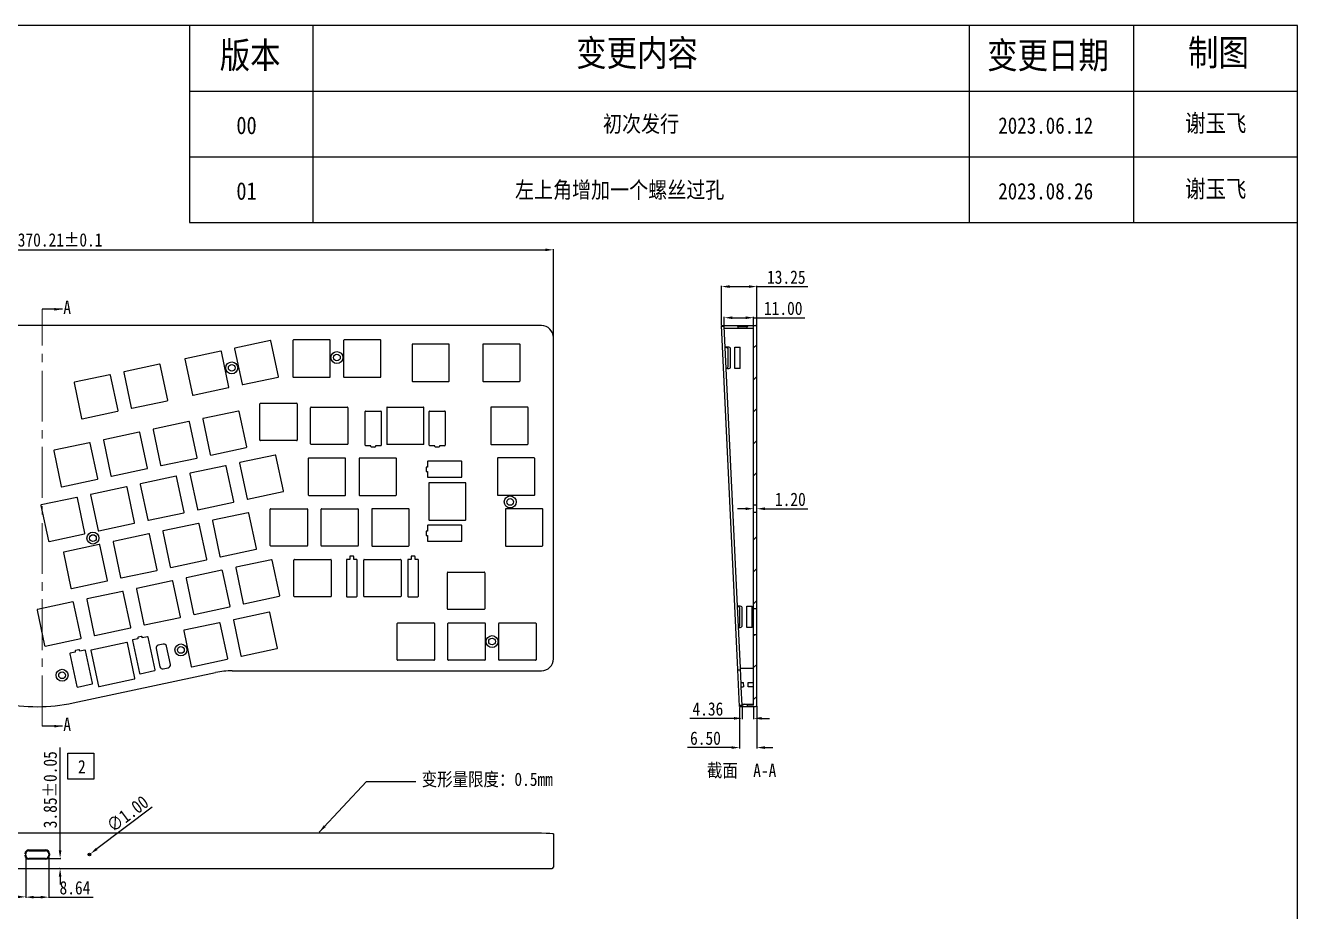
# Model space of a CAD drawing. Header units: millimetres. Extents: x 208 to 1123, y -1087 to -381.
# Drawn here: x 645.7 to 1123.1, y -773.1 to -440.6 of the extents above; entities that cross this region are included whole.
import ezdxf

# ---------------------------------------------------------------- set-up
doc = ezdxf.new("R2010")
doc.units = ezdxf.units.MM
doc.header["$PDMODE"] = 3
doc.header["$PDSIZE"] = 8
doc.linetypes.add('CENTER2', pattern=[28.575, 19.05, -3.175, 3.175, -3.175])
doc.layers.get('0').update_dxf_attribs({"linetype": 'CONTINUOUS'})
doc.layers.get('Defpoints').update_dxf_attribs({"linetype": 'CONTINUOUS'})
doc.layers.add('中心线', color=1, linetype='CENTER2', lineweight=20)
for name, color, linetype in [('产品图形', 7, 'CONTINUOUS'), ('图框', 7, 'CONTINUOUS'), ('标注尺寸', 2, 'CONTINUOUS')]:
    doc.layers.add(name, color=color, linetype=linetype)
doc.styles.get("Standard").update_dxf_attribs({"font": '', "width": 0.85, "height": 5})
doc.styles.get('Standard').set_extended_font_data('SimSun')
doc.dimstyles.get("Standard").update_dxf_attribs({"dimtxt": 5, "dimasz": 3, "dimexe": 0.3, "dimexo": 0.3, "dimgap": 1, "dimtad": 1, "dimzin": 1, "dimdsep": 46, "dimtxsty": 'Standard', "dimcen": 0.09, "dimclrd": 3, "dimclre": 3, "dimclrt": 3, "dimadec": 0, "dimazin": 2, "dimtp": 0.01, "dimtm": 0.01, "dimtfac": 1, "dimtofl": 0, "dimtmove": 0, "dimatfit": 3, "dimfxl": 0, "dimtolj": 1, "dimarcsym": 0})

# ---------------------------------------------------------------- blocks, each defined once
blk = doc.blocks.new('*D12')
at = {"layer": 'Defpoints', "color": 0}
for p in [(843.83, -524.79), (473.62, -557.7), (843.83, -557.7)]:
    blk.add_point(p, dxfattribs=at)
at = {"layer": '标注尺寸', "color": 3, "lineweight": -2}
for p, q in [((473.62, -557.4), (473.62, -524.49)), ((476.62, -524.79), (840.83, -524.79)), ((843.83, -557.4), (843.83, -524.49))]:
    blk.add_line(p, q, dxfattribs=at)
at = {"layer": '标注尺寸', "color": 3}
for points in [[(476.62, -524.29), (476.62, -525.29), (473.62, -524.79)], [(840.83, -524.29), (840.83, -525.29), (843.83, -524.79)]]:
    blk.add_solid(points, dxfattribs=at)
at = {"layer": '标注尺寸', "color": 3, "insert": (658.71, -521.1), "char_height": 5, "attachment_point": 5}
blk.add_mtext('\\A1;370.21%%P0.1', dxfattribs=at)
blk = doc.blocks.new('*D20')
at = {"layer": 'Defpoints', "color": 0}
for p in [(669.29, -751.98), (670.08, -751.38)]:
    blk.add_point(p, dxfattribs=at)
at = {"layer": '标注尺寸', "color": 3, "lineweight": -2}
for p, q in [((693.2, -733.84), (672.47, -749.57)), ((669.6, -751.68), (669.78, -751.68)), ((669.69, -751.77), (669.69, -751.59))]:
    blk.add_line(p, q, dxfattribs=at)
at = {"layer": '标注尺寸', "color": 3}
blk.add_solid([(672.17, -749.17), (672.78, -749.96), (670.08, -751.38)], dxfattribs=at)
at = {"layer": '标注尺寸', "color": 3, "insert": (684.04, -736.4), "char_height": 5, "attachment_point": 5, "rotation": 37.1842}
blk.add_mtext('\\A1;∅1.00', dxfattribs=at)
blk = doc.blocks.new('*D7')
at = {"layer": 'Defpoints', "color": 0}
for p in [(919, -550.27), (907.99, -554.2), (919, -554.2)]:
    blk.add_point(p, dxfattribs=at)
at = {"layer": '标注尺寸', "color": 3, "lineweight": -2}
for p, q in [((907.99, -553.9), (907.99, -549.97)), ((910.99, -550.27), (916, -550.27)), ((919, -553.9), (919, -549.97)), ((919, -550.27), (938.19, -550.27))]:
    blk.add_line(p, q, dxfattribs=at)
at = {"layer": '标注尺寸', "color": 3}
for points in [[(910.99, -549.77), (910.99, -550.77), (907.99, -550.27)], [(916, -549.77), (916, -550.77), (919, -550.27)]]:
    blk.add_solid(points, dxfattribs=at)
at = {"layer": '标注尺寸', "color": 3, "insert": (930.1, -546.77), "char_height": 5, "attachment_point": 5}
blk.add_mtext('\\A1;11.00', dxfattribs=at)
blk = doc.blocks.new('*D8')
at = {"layer": 'Defpoints', "color": 0}
for p in [(906.95, -538.59), (906.95, -553.2), (920.2, -553.7)]:
    blk.add_point(p, dxfattribs=at)
at = {"layer": '标注尺寸', "color": 3, "lineweight": -2}
for p, q in [((906.95, -552.9), (906.95, -538.29)), ((909.95, -538.59), (917.2, -538.59)), ((920.2, -553.4), (920.2, -538.29)), ((920.2, -538.59), (939.32, -538.59))]:
    blk.add_line(p, q, dxfattribs=at)
at = {"layer": '标注尺寸', "color": 3}
for points in [[(909.95, -538.09), (909.95, -539.09), (906.95, -538.59)], [(917.2, -538.09), (917.2, -539.09), (920.2, -538.59)]]:
    blk.add_solid(points, dxfattribs=at)
at = {"layer": '标注尺寸', "color": 3, "insert": (931.26, -535.09), "char_height": 5, "attachment_point": 5}
blk.add_mtext('\\A1;13.25', dxfattribs=at)
blk = doc.blocks.new('*D9')
at = {"layer": 'Defpoints', "color": 0}
for p in [(914.64, -695.79), (919, -695.69), (914.64, -700.57)]:
    blk.add_point(p, dxfattribs=at)
at = {"layer": '标注尺寸', "color": 3, "lineweight": -2}
for p, q in [((914.64, -696.09), (914.64, -700.87)), ((919, -695.99), (919, -700.87)), ((911.64, -700.57), (895.01, -700.57)), ((922, -700.57), (925, -700.57))]:
    blk.add_line(p, q, dxfattribs=at)
at = {"layer": '标注尺寸', "color": 3}
for points in [[(911.64, -700.07), (911.64, -701.07), (914.64, -700.57)], [(922, -700.07), (922, -701.07), (919, -700.57)]]:
    blk.add_solid(points, dxfattribs=at)
at = {"layer": '标注尺寸', "color": 3, "insert": (901.82, -697.07), "char_height": 5, "attachment_point": 5}
blk.add_mtext('\\A1;4.36', dxfattribs=at)
blk = doc.blocks.new('*D10')
at = {"layer": 'Defpoints', "color": 0}
for p in [(913.7, -696.19), (920.2, -695.69), (920.2, -711.54)]:
    blk.add_point(p, dxfattribs=at)
at = {"layer": '标注尺寸', "color": 3, "lineweight": -2}
for p, q in [((913.7, -696.49), (913.7, -711.84)), ((920.2, -695.99), (920.2, -711.84)), ((910.7, -711.54), (894.13, -711.54)), ((923.2, -711.54), (926.2, -711.54))]:
    blk.add_line(p, q, dxfattribs=at)
at = {"layer": '标注尺寸', "color": 3}
for points in [[(910.7, -711.04), (910.7, -712.04), (913.7, -711.54)], [(923.2, -711.04), (923.2, -712.04), (920.2, -711.54)]]:
    blk.add_solid(points, dxfattribs=at)
at = {"layer": '标注尺寸', "color": 3, "insert": (900.92, -708.04), "char_height": 5, "attachment_point": 5}
blk.add_mtext('\\A1;6.50', dxfattribs=at)
blk = doc.blocks.new('*D11')
at = {"layer": 'Defpoints', "color": 0}
for p in [(919, -623.27), (920.2, -621.93), (920.2, -623.27)]:
    blk.add_point(p, dxfattribs=at)
at = {"layer": '标注尺寸', "color": 3, "lineweight": -2}
for p, q in [((916, -621.93), (913, -621.93)), ((919, -622.97), (919, -621.63)), ((920.2, -622.97), (920.2, -621.63)), ((923.2, -621.93), (939.36, -621.93))]:
    blk.add_line(p, q, dxfattribs=at)
at = {"layer": '标注尺寸', "color": 3}
for points in [[(916, -621.43), (916, -622.43), (919, -621.93)], [(923.2, -621.43), (923.2, -622.43), (920.2, -621.93)]]:
    blk.add_solid(points, dxfattribs=at)
at = {"layer": '标注尺寸', "color": 3, "insert": (932.78, -618.43), "char_height": 5, "attachment_point": 5}
blk.add_mtext('\\A1;1.20', dxfattribs=at)
blk = doc.blocks.new('*D67')
at = {"layer": 'Defpoints', "color": 0}
for p in [(650.12, -753.11), (658.71, -756.96), (658.72, -756.96)]:
    blk.add_point(p, dxfattribs=at)
at = {"layer": '标注尺寸', "color": 3, "lineweight": -2}
for p, q in [((658.71, -750.11), (658.71, -711.53)), ((650.42, -753.11), (659.01, -753.11)), ((658.42, -756.96), (658.41, -756.96)), ((658.71, -759.96), (658.71, -762.96))]:
    blk.add_line(p, q, dxfattribs=at)
at = {"layer": '标注尺寸', "color": 3}
for points in [[(658.21, -750.11), (659.21, -750.11), (658.71, -753.11)], [(658.21, -759.96), (659.21, -759.96), (658.71, -756.96)]]:
    blk.add_solid(points, dxfattribs=at)
at = {"layer": '标注尺寸', "color": 3, "insert": (655.01, -727.35), "char_height": 5, "attachment_point": 5, "rotation": 90}
blk.add_mtext('\\A1;3.85%%P0.05', dxfattribs=at)
blk = doc.blocks.new('*D68')
at = {"layer": 'Defpoints', "color": 0}
for p in [(645.8, -751.96), (473.62, -756.46), (473.62, -767.56)]:
    blk.add_point(p, dxfattribs=at)
at = {"layer": '标注尺寸', "color": 3, "lineweight": -2}
for p, q in [((645.8, -752.26), (645.8, -767.86)), ((473.62, -756.76), (473.62, -767.86)), ((642.8, -767.56), (476.62, -767.56))]:
    blk.add_line(p, q, dxfattribs=at)
at = {"layer": '标注尺寸', "color": 3}
for points in [[(476.62, -767.06), (476.62, -768.06), (473.62, -767.56)], [(642.8, -767.06), (642.8, -768.06), (645.8, -767.56)]]:
    blk.add_solid(points, dxfattribs=at)
at = {"layer": '标注尺寸', "color": 3, "insert": (559.71, -764.06), "char_height": 5, "attachment_point": 5}
blk.add_mtext('\\A1;172.18', dxfattribs=at)
blk = doc.blocks.new('*D69')
at = {"layer": 'Defpoints', "color": 0}
for p in [(645.8, -751.96), (654.44, -751.96), (654.44, -767.66)]:
    blk.add_point(p, dxfattribs=at)
at = {"layer": '标注尺寸', "color": 3, "lineweight": -2}
for p, q in [((645.8, -752.26), (645.8, -767.96)), ((654.44, -752.26), (654.44, -767.96)), ((648.8, -767.66), (651.44, -767.66)), ((654.44, -767.66), (671.12, -767.66))]:
    blk.add_line(p, q, dxfattribs=at)
at = {"layer": '标注尺寸', "color": 3}
for points in [[(648.8, -767.16), (648.8, -768.16), (645.8, -767.66)], [(651.44, -767.16), (651.44, -768.16), (654.44, -767.66)]]:
    blk.add_solid(points, dxfattribs=at)
at = {"layer": '标注尺寸', "color": 3, "insert": (664.28, -764.16), "char_height": 5, "attachment_point": 5}
blk.add_mtext('\\A1;8.64', dxfattribs=at)

msp = doc.modelspace()

# ---------------------------------------------------------------- hatches: boundary and pattern name
at = {"linetype": 'Continuous'}
h = msp.add_hatch(dxfattribs=at)
h.set_pattern_fill('XSEC0001', color=2, scale=8.482561, angle=45, style=0, pattern_type=0)
h.set_pattern_definition([(45, (143.157, -1049.511), (-5.99808, 5.99808), [])])
edge = h.paths.add_edge_path()
edge.add_line((920.196, -695.689), (920.196, -669.16))
edge.add_arc((919.696, -695.689), 0.5, 270, 360)
edge.add_line((913.697, -696.189), (919.696, -696.189))
edge.add_line((913.697, -696.189), (913.678, -695.789))
edge.add_line((914.641, -695.789), (913.678, -695.789))
edge.add_line((915.575, -695.189), (914.641, -695.789))
edge.add_line((916.996, -695.189), (915.575, -695.189))
edge.add_line((916.996, -695.189), (916.996, -695.689))
edge.add_line((918.996, -695.689), (916.996, -695.689))
edge.add_line((918.996, -695.689), (918.996, -669.16))
edge.add_line((918.996, -669.16), (920.196, -669.16))
edge = h.paths.add_edge_path()
edge.add_line((920.196, -659.365), (920.196, -623.267))
edge.add_line((918.996, -659.365), (920.196, -659.365))
edge.add_line((918.996, -659.365), (918.996, -623.267))
edge.add_line((918.996, -623.267), (920.196, -623.267))
edge = h.paths.add_edge_path()
edge.add_line((920.196, -620.412), (920.196, -553.703))
edge.add_line((918.996, -620.412), (920.196, -620.412))
edge.add_line((918.996, -620.412), (918.996, -554.203))
edge.add_line((918.996, -554.203), (916.596, -554.203))
edge.add_line((916.596, -554.203), (916.596, -553.703))
edge.add_line((917.096, -553.203), (916.596, -553.703))
edge.add_line((917.096, -553.203), (919.696, -553.203))
edge.add_arc((919.696, -553.703), 0.5, 0, 90)
edge = h.paths.add_edge_path()
edge.add_line((906.945, -553.203), (912.736, -553.203))
edge.add_line((912.736, -553.203), (913.236, -553.703))
edge.add_line((913.236, -554.203), (913.236, -553.703))
edge.add_line((913.236, -554.203), (907.993, -554.203))
edge.add_line((907.993, -554.203), (907.965, -553.603))
edge.add_line((907.965, -553.603), (906.964, -553.603))
edge.add_line((906.964, -553.603), (906.945, -553.203))

# ---------------------------------------------------------------- linework, layer by layer
at = {"color": 7, "linetype": 'Continuous'}
for p, q in [((839.329, -553.203), (478.119, -553.203)), ((913.039, -682.256), (906.945, -553.203)), ((906.945, -553.203), (919.696, -553.203)), ((907.965, -553.603), (906.964, -553.603)), ((908.705, -569.276), (907.965, -553.603)), ((912.736, -553.203), (913.236, -553.703)), ((913.236, -554.203), (913.236, -553.703)), ((916.596, -553.703), (913.236, -553.703)), ((917.096, -553.203), (916.596, -553.703)), ((916.596, -554.203), (916.596, -553.703)), ((920.196, -695.689), (920.196, -553.703)), ((843.829, -678.248), (843.829, -557.703)), ((907.993, -554.203), (918.996, -554.203)), ((918.996, -695.689), (918.996, -554.203)), ((718.984, -562.807), (705.682, -565.637)), ((722.051, -576.263), (719.221, -562.961)), ((724.161, -561.91), (726.991, -575.213)), ((737.617, -558.843), (724.315, -561.673)), ((740.684, -572.299), (737.854, -558.997)), ((746.08, -558.803), (746.08, -572.403)), ((759.88, -558.603), (746.28, -558.603)), ((760.08, -572.603), (760.08, -558.803)), ((765.13, -558.803), (765.13, -572.403)), ((778.93, -558.603), (765.33, -558.603)), ((779.13, -572.403), (779.13, -558.803)), ((790.779, -560.348), (790.779, -573.948)), ((804.779, -560.148), (790.979, -560.148)), ((804.779, -573.948), (804.779, -560.148)), ((817.324, -560.348), (817.324, -573.948)), ((831.124, -560.148), (817.524, -560.148)), ((831.324, -573.948), (831.324, -560.348)), ((909.227, -561.324), (908.33, -561.324)), ((909.345, -561.824), (909.345, -568.824)), ((910.345, -568.824), (910.345, -561.824)), ((911.996, -569.348), (911.996, -561.348)), ((911.996, -561.348), (913.996, -561.348)), ((913.996, -569.348), (913.996, -561.348)), ((696.023, -567.692), (682.721, -570.522)), ((699.09, -581.148), (696.26, -567.846)), ((705.528, -565.874), (708.358, -579.177)), ((677.39, -571.656), (664.088, -574.486)), ((680.457, -585.113), (677.627, -571.81)), ((682.567, -570.759), (685.397, -584.062)), ((727.228, -575.367), (740.53, -572.536)), ((746.28, -572.603), (760.08, -572.603)), ((765.33, -572.603), (778.93, -572.603)), ((912.917, -658.479), (908.707, -569.324)), ((909.227, -569.324), (908.707, -569.324)), ((913.996, -569.348), (911.996, -569.348)), ((663.934, -574.724), (666.764, -588.026)), ((708.595, -579.331), (721.897, -576.501)), ((790.979, -574.148), (804.579, -574.148)), ((817.524, -574.148), (831.124, -574.148)), ((685.634, -584.216), (698.936, -581.386)), ((733.879, -582.348), (747.479, -582.348)), ((667.001, -588.18), (680.303, -585.35)), ((725.683, -585.266), (712.381, -588.096)), ((728.75, -598.722), (725.92, -585.42)), ((733.679, -596.148), (733.679, -582.548)), ((747.679, -582.548), (747.679, -596.148)), ((752.729, -597.618), (752.729, -584.018)), ((752.929, -583.818), (766.529, -583.818)), ((766.729, -584.018), (766.729, -597.618)), ((773.229, -598.111), (773.229, -585.511)), ((773.429, -585.311), (779.029, -585.311)), ((779.229, -585.511), (779.229, -598.111)), ((781.279, -584.018), (781.279, -597.618)), ((781.479, -583.818), (795.079, -583.818)), ((795.279, -597.618), (795.279, -584.018)), ((797.229, -598.111), (797.229, -585.511)), ((797.429, -585.311), (803.029, -585.311)), ((803.229, -585.511), (803.229, -598.111)), ((820.324, -584.018), (820.324, -597.618)), ((834.124, -583.818), (820.524, -583.818)), ((834.324, -597.618), (834.324, -584.018)), ((707.05, -589.23), (693.748, -592.06)), ((710.117, -602.686), (707.287, -589.384)), ((712.227, -588.333), (715.057, -601.635)), ((674.961, -596.261), (677.791, -609.564)), ((688.417, -593.194), (675.115, -596.024)), ((691.485, -606.65), (688.654, -593.348)), ((693.594, -592.297), (696.424, -605.599)), ((747.479, -596.348), (733.879, -596.348)), ((656.328, -600.225), (659.158, -613.528)), ((669.784, -597.158), (656.482, -599.988)), ((672.852, -610.614), (670.021, -597.312)), ((715.294, -601.789), (728.596, -598.959)), ((766.529, -597.818), (752.929, -597.818)), ((775.379, -598.311), (773.429, -598.311)), ((775.379, -598.611), (775.379, -598.311)), ((776.879, -598.811), (775.579, -598.811)), ((779.029, -598.311), (777.079, -598.311)), ((777.079, -598.311), (777.079, -598.611)), ((795.079, -597.818), (781.479, -597.818)), ((799.379, -598.311), (797.429, -598.311)), ((799.379, -598.611), (799.379, -598.311)), ((800.879, -598.811), (799.579, -598.811)), ((803.029, -598.311), (801.079, -598.311)), ((801.079, -598.311), (801.079, -598.611)), ((820.524, -597.818), (834.124, -597.818)), ((696.661, -605.753), (709.963, -602.923)), ((720.844, -605.772), (707.542, -608.602)), ((723.912, -619.228), (721.082, -605.926)), ((726.021, -604.875), (728.851, -618.177)), ((739.477, -601.807), (726.175, -604.637)), ((742.545, -615.264), (739.715, -601.961)), ((751.859, -603.118), (751.859, -616.718)), ((765.659, -602.918), (752.059, -602.918)), ((765.859, -616.718), (765.859, -603.118)), ((770.909, -603.118), (770.909, -616.718)), ((784.709, -602.918), (771.109, -602.918)), ((784.909, -616.718), (784.909, -603.118)), ((796.541, -606.288), (796.241, -606.288)), ((796.541, -604.338), (796.541, -606.288)), ((809.341, -604.138), (796.741, -604.138)), ((809.541, -609.938), (809.541, -604.338)), ((822.829, -603.068), (822.829, -616.668)), ((836.629, -602.868), (823.029, -602.868)), ((836.829, -616.668), (836.829, -603.068)), ((659.395, -613.682), (672.698, -610.852)), ((678.028, -609.718), (691.331, -606.888)), ((702.211, -609.736), (688.909, -612.566)), ((705.279, -623.192), (702.449, -609.89)), ((707.388, -608.839), (710.218, -622.141)), ((796.041, -606.488), (796.041, -607.788)), ((796.241, -607.988), (796.541, -607.988)), ((796.541, -607.988), (796.541, -609.938)), ((796.741, -610.138), (809.341, -610.138)), ((683.578, -613.7), (670.276, -616.53)), ((686.646, -627.156), (683.816, -613.854)), ((688.755, -612.803), (691.585, -626.105)), ((729.088, -618.331), (742.391, -615.501)), ((797.039, -612.388), (797.039, -625.988)), ((810.839, -612.188), (797.239, -612.188)), ((811.039, -625.988), (811.039, -612.388)), ((664.945, -617.664), (651.643, -620.494)), ((668.013, -631.12), (665.183, -617.818)), ((670.122, -616.767), (672.952, -630.069)), ((710.455, -622.295), (723.758, -619.465)), ((752.059, -616.918), (765.659, -616.918)), ((771.109, -616.918), (784.709, -616.918)), ((823.029, -616.868), (836.629, -616.868)), ((918.996, -620.412), (920.196, -620.412)), ((651.489, -620.731), (654.319, -634.034)), ((691.822, -626.259), (705.125, -623.429)), ((729.318, -623.445), (716.015, -626.275)), ((732.385, -636.901), (729.555, -623.599)), ((737.579, -635.718), (737.579, -622.118)), ((737.779, -621.918), (751.379, -621.918)), ((751.579, -622.118), (751.579, -635.718)), ((756.629, -635.718), (756.629, -622.118)), ((756.829, -621.918), (770.429, -621.918)), ((770.629, -622.118), (770.629, -635.718)), ((775.679, -622.118), (775.679, -635.718)), ((789.479, -621.918), (775.879, -621.918)), ((789.679, -635.718), (789.679, -622.118)), ((825.829, -622.118), (825.829, -635.718)), ((839.629, -621.918), (826.029, -621.918)), ((839.829, -635.718), (839.829, -622.118)), ((918.996, -623.267), (920.196, -623.267)), ((673.189, -630.223), (686.492, -627.393)), ((710.685, -627.409), (697.382, -630.239)), ((713.752, -640.866), (710.922, -627.563)), ((715.861, -626.512), (718.691, -639.815)), ((796.541, -628.338), (796.541, -630.288)), ((809.341, -628.138), (796.741, -628.138)), ((797.239, -626.188), (810.839, -626.188)), ((809.541, -633.938), (809.541, -628.338)), ((654.556, -634.188), (667.859, -631.358)), ((678.595, -634.441), (681.425, -647.743)), ((692.052, -631.374), (678.749, -634.204)), ((695.119, -644.83), (692.289, -631.528)), ((697.228, -630.477), (700.058, -643.779)), ((796.041, -630.488), (796.041, -631.788)), ((796.541, -630.288), (796.241, -630.288)), ((796.241, -631.988), (796.541, -631.988)), ((796.541, -631.988), (796.541, -633.938)), ((796.741, -634.138), (809.341, -634.138)), ((659.962, -638.405), (662.792, -651.707)), ((673.419, -635.338), (660.116, -638.168)), ((676.486, -648.794), (673.656, -635.492)), ((718.929, -639.969), (732.231, -637.139)), ((751.379, -635.918), (737.779, -635.918)), ((770.429, -635.918), (756.829, -635.918)), ((768.729, -639.718), (767.629, -639.718)), ((775.879, -635.918), (789.479, -635.918)), ((791.729, -639.718), (790.629, -639.718)), ((826.029, -635.918), (839.629, -635.918)), ((700.296, -643.933), (713.598, -641.103)), ((724.608, -644.128), (727.438, -657.43)), ((738.065, -641.061), (724.762, -643.891)), ((741.132, -654.517), (738.302, -641.215)), ((746.479, -654.768), (746.479, -641.168)), ((746.679, -640.968), (760.279, -640.968)), ((760.479, -641.168), (760.479, -654.768)), ((766.179, -641.168), (766.179, -654.768)), ((767.429, -640.968), (766.379, -640.968)), ((767.429, -639.918), (767.429, -640.968)), ((768.929, -640.968), (768.929, -639.918)), ((769.979, -640.968), (768.929, -640.968)), ((770.179, -654.768), (770.179, -641.168)), ((772.679, -654.768), (772.679, -641.168)), ((772.879, -640.968), (786.479, -640.968)), ((786.679, -641.168), (786.679, -654.768)), ((789.179, -641.168), (789.179, -654.768)), ((790.429, -640.968), (789.379, -640.968)), ((790.429, -639.918), (790.429, -640.968)), ((791.929, -640.968), (791.929, -639.918)), ((792.979, -640.968), (791.929, -640.968)), ((793.179, -654.768), (793.179, -641.168)), ((663.03, -651.861), (676.332, -649.031)), ((681.663, -647.897), (694.965, -645.067)), ((700.799, -648.989), (687.496, -651.819)), ((703.866, -662.445), (701.036, -649.143)), ((705.975, -648.092), (708.805, -661.394)), ((719.432, -645.025), (706.129, -647.855)), ((722.499, -658.481), (719.669, -645.179)), ((804.079, -659.518), (804.079, -645.918)), ((804.279, -645.718), (817.879, -645.718)), ((818.079, -645.918), (818.079, -659.518)), ((682.166, -652.953), (668.863, -655.783)), ((685.233, -666.409), (682.403, -653.107)), ((687.342, -652.056), (690.173, -665.358)), ((663.533, -656.917), (650.231, -659.747)), ((666.6, -670.374), (663.77, -657.071)), ((668.709, -656.02), (671.54, -669.323)), ((709.043, -661.548), (722.345, -658.718)), ((727.676, -657.584), (740.978, -654.754)), ((760.279, -654.968), (746.679, -654.968)), ((766.379, -654.968), (769.979, -654.968)), ((786.479, -654.968), (772.879, -654.968)), ((789.379, -654.968), (792.979, -654.968)), ((913.517, -658.479), (912.917, -658.479)), ((914.012, -681.669), (912.919, -658.512)), ((916.496, -658.503), (918.496, -658.503)), ((916.496, -666.503), (916.496, -658.503)), ((918.496, -666.503), (918.496, -658.503)), ((650.077, -659.985), (652.907, -673.287)), ((690.41, -665.512), (703.712, -662.682)), ((737.181, -660.725), (723.878, -663.555)), ((740.248, -674.181), (737.418, -660.879)), ((817.879, -659.718), (804.279, -659.718)), ((913.635, -658.979), (913.635, -665.979)), ((914.635, -665.979), (914.635, -658.979)), ((918.996, -659.365), (920.196, -659.365)), ((671.777, -669.477), (685.079, -666.647)), ((705.091, -667.756), (707.921, -681.059)), ((718.548, -664.689), (705.245, -667.519)), ((721.615, -678.145), (718.785, -664.843)), ((723.724, -663.792), (726.554, -677.095)), ((785.229, -678.568), (785.229, -664.968)), ((785.429, -664.768), (799.029, -664.768)), ((799.229, -664.968), (799.229, -678.568)), ((804.279, -678.568), (804.279, -664.968)), ((804.479, -664.768), (818.079, -664.768)), ((818.279, -664.968), (818.279, -678.568)), ((823.329, -678.568), (823.329, -664.968)), ((823.529, -664.768), (837.129, -664.768)), ((837.329, -664.968), (837.329, -678.568)), ((913.517, -666.479), (913.295, -666.479)), ((918.496, -666.503), (916.496, -666.503)), ((653.144, -673.441), (666.446, -670.611)), ((683.704, -672.102), (670.402, -674.932)), ((686.772, -685.558), (683.941, -672.256)), ((685.843, -671.343), (688.465, -683.667)), ((687.89, -670.703), (685.997, -671.106)), ((687.84, -670.363), (687.89, -670.703)), ((689.267, -669.899), (687.996, -670.169)), ((689.552, -670.349), (689.511, -670.053)), ((691.474, -669.94), (689.552, -670.349)), ((694.334, -682.419), (691.712, -670.094)), ((697.442, -672.76), (695.486, -673.176)), ((918.996, -669.16), (920.196, -669.16)), ((662.368, -676.337), (664.99, -688.661)), ((664.415, -675.697), (662.522, -676.1)), ((664.366, -675.357), (664.415, -675.697)), ((665.793, -674.893), (664.521, -675.163)), ((666.078, -675.343), (666.036, -675.048)), ((668, -674.935), (666.078, -675.343)), ((670.859, -687.413), (668.237, -675.089)), ((670.248, -675.169), (673.078, -688.472)), ((694.716, -674.363), (696.172, -681.209)), ((700.085, -680.377), (698.628, -673.53)), ((726.792, -677.249), (740.094, -674.419)), ((688.702, -683.821), (694.18, -682.656)), ((697.359, -681.979), (699.315, -681.563)), ((708.159, -681.213), (721.461, -678.383)), ((799.029, -678.768), (785.429, -678.768)), ((818.079, -678.768), (804.479, -678.768)), ((837.129, -678.768), (823.529, -678.768)), ((913.043, -682.347), (914.044, -682.347)), ((913.697, -696.189), (913.043, -682.347)), ((914.016, -681.747), (918.996, -681.747)), ((914.301, -687.796), (914.016, -681.747)), ((663.623, -694.777), (717.08, -683.404)), ((673.315, -688.626), (686.618, -685.796)), ((723.323, -682.747), (839.329, -682.748)), ((915.269, -688.647), (915.199, -687.156)), ((916.996, -687.084), (918.996, -687.084)), ((916.996, -688.749), (916.996, -687.084)), ((665.228, -688.815), (670.705, -687.65)), ((914.324, -688.736), (914.28, -687.805)), ((914.678, -695.765), (914.346, -688.735)), ((918.996, -688.749), (916.996, -688.749)), ((914.641, -695.789), (913.678, -695.789)), ((913.697, -696.189), (919.696, -696.189)), ((915.575, -695.189), (914.641, -695.789)), ((914.65, -695.189), (918.996, -695.189)), ((916.996, -695.189), (916.996, -695.689)), ((918.996, -695.689), (916.996, -695.689)), ((839.329, -743.711), (478.119, -743.711)), ((843.829, -743.923), (843.829, -756.462)), ((645.797, -751.962), (645.797, -751.402)), ((646.947, -749.952), (653.287, -749.952)), ((646.947, -750.252), (653.287, -750.252)), ((653.287, -753.112), (646.947, -753.112)), ((653.287, -753.412), (646.947, -753.412)), ((654.437, -751.402), (654.437, -751.962)), ((654.737, -751.402), (654.737, -751.962)), ((474.119, -756.962), (843.329, -756.962))]:
    msp.add_line(p, q, dxfattribs=at)
for centre, radius in [((762.605, -565.203), 2.25), ((723.106, -569.087), 2.25), ((723.106, -569.087), 1.25), ((762.605, -565.203), 1.25), ((827.629, -619.393), 2.25), ((827.629, -619.393), 1.25), ((671.051, -632.926), 2.25), ((671.051, -632.926), 1.25), ((704.061, -674.928), 2.25), ((820.804, -671.768), 2.25), ((820.804, -671.768), 1.25), ((704.061, -674.928), 1.25), ((659.437, -684.422), 2.25), ((659.437, -684.422), 1.25), ((669.687, -751.682), 0.5)]:
    msp.add_circle(centre, radius, dxfattribs=at)
for centre, radius, start, end in [((839.329, -557.703), 4.5, 0, 90), ((919.696, -553.703), 0.5, 0, 90), ((719.026, -563.003), 0.2, 12.01059, 102.01059), ((724.356, -561.869), 0.2, 102.01059, 192.01059), ((737.659, -559.039), 0.2, 12.01059, 102.01059), ((746.28, -558.803), 0.2, 90, 180), ((759.88, -558.803), 0.2, 0, 90), ((765.33, -558.803), 0.2, 90, 180), ((778.93, -558.803), 0.2, 0, 90), ((790.979, -560.348), 0.2, 90, 180), ((817.524, -560.348), 0.2, 90, 180), ((831.124, -560.348), 0.2, 0, 90), ((696.065, -567.888), 0.2, 12.01059, 102.01059), ((705.723, -565.833), 0.2, 102.01059, 192.01059), ((677.432, -571.852), 0.2, 12.01059, 102.01059), ((682.762, -570.718), 0.2, 102.01059, 192.01059), ((740.489, -572.341), 0.2, 282.01059, 12.01059), ((746.28, -572.403), 0.2, 180, 270), ((765.33, -572.403), 0.2, 180, 270), ((778.93, -572.403), 0.2, 270, 0), ((664.129, -574.682), 0.2, 102.01059, 192.01059), ((721.856, -576.305), 0.2, 282.01059, 12.01059), ((727.186, -575.171), 0.2, 192.01059, 282.01059), ((790.979, -573.948), 0.2, 180, 270), ((804.579, -573.948), 0.2, 270, 0), ((817.524, -573.948), 0.2, 180, 270), ((831.124, -573.948), 0.2, 270, 0), ((698.895, -581.19), 0.2, 282.01059, 12.01059), ((708.553, -579.135), 0.2, 192.01059, 282.01059), ((733.879, -582.548), 0.2, 90, 180), ((747.479, -582.548), 0.2, 0, 90), ((680.262, -585.154), 0.2, 282.01059, 12.01059), ((685.592, -584.02), 0.2, 192.01059, 282.01059), ((725.725, -585.461), 0.2, 12.01059, 102.01059), ((752.929, -584.018), 0.2, 90, 180), ((766.529, -584.018), 0.2, 0, 90), ((773.429, -585.511), 0.2, 90, 180), ((779.029, -585.511), 0.2, 0, 90), ((781.479, -584.018), 0.2, 90, 180), ((795.079, -584.018), 0.2, 0, 90), ((797.429, -585.511), 0.2, 90, 180), ((803.029, -585.511), 0.2, 0, 90), ((820.524, -584.018), 0.2, 90, 180), ((834.124, -584.018), 0.2, 0, 90), ((666.959, -587.984), 0.2, 192.01059, 282.01059), ((707.092, -589.425), 0.2, 12.01059, 102.01059), ((712.423, -588.291), 0.2, 102.01059, 192.01059), ((675.157, -596.22), 0.2, 102.01059, 192.01059), ((688.459, -593.39), 0.2, 12.01059, 102.01059), ((693.79, -592.256), 0.2, 102.01059, 192.01059), ((733.879, -596.148), 0.2, 180, 270), ((747.479, -596.148), 0.2, 270, 0), ((656.524, -600.184), 0.2, 102.01059, 192.01059), ((669.826, -597.354), 0.2, 12.01059, 102.01059), ((728.555, -598.764), 0.2, 282.01059, 12.01059), ((752.929, -597.618), 0.2, 180, 270), ((766.529, -597.618), 0.2, 270, 0), ((773.429, -598.111), 0.2, 180, 270), ((775.579, -598.611), 0.2, 180, 270), ((776.879, -598.611), 0.2, 270, 0), ((779.029, -598.111), 0.2, 270, 0), ((781.479, -597.618), 0.2, 180, 270), ((795.079, -597.618), 0.2, 270, 0), ((797.429, -598.111), 0.2, 180, 270), ((799.579, -598.611), 0.2, 180, 270), ((800.879, -598.611), 0.2, 270, 0), ((803.029, -598.111), 0.2, 270, 0), ((820.524, -597.618), 0.2, 180, 270), ((834.124, -597.618), 0.2, 270, 0), ((696.62, -605.558), 0.2, 192.01059, 282.01059), ((709.922, -602.728), 0.2, 282.01059, 12.01059), ((715.253, -601.594), 0.2, 192.01059, 282.01059), ((720.886, -605.967), 0.2, 12.01059, 102.01059), ((726.217, -604.833), 0.2, 102.01059, 192.01059), ((739.519, -602.003), 0.2, 12.01059, 102.01059), ((752.059, -603.118), 0.2, 90, 180), ((765.659, -603.118), 0.2, 0, 90), ((771.109, -603.118), 0.2, 90, 180), ((784.709, -603.118), 0.2, 0, 90), ((796.241, -606.488), 0.2, 90, 180), ((796.741, -604.338), 0.2, 90, 180), ((809.341, -604.338), 0.2, 0, 90), ((823.029, -603.068), 0.2, 90, 180), ((836.629, -603.068), 0.2, 0, 90), ((672.656, -610.656), 0.2, 282.01059, 12.01059), ((677.987, -609.522), 0.2, 192.01059, 282.01059), ((691.289, -606.692), 0.2, 282.01059, 12.01059), ((702.253, -609.931), 0.2, 12.01059, 102.01059), ((707.584, -608.797), 0.2, 102.01059, 192.01059), ((796.241, -607.788), 0.2, 180, 270), ((796.741, -609.938), 0.2, 180, 270), ((809.341, -609.938), 0.2, 270, 0), ((659.354, -613.486), 0.2, 192.01059, 282.01059), ((683.62, -613.895), 0.2, 12.01059, 102.01059), ((688.951, -612.761), 0.2, 102.01059, 192.01059), ((742.349, -615.305), 0.2, 282.01059, 12.01059), ((797.239, -612.388), 0.2, 90, 180), ((810.839, -612.388), 0.2, 0, 90), ((651.685, -620.69), 0.2, 102.01059, 192.01059), ((664.987, -617.86), 0.2, 12.01059, 102.01059), ((670.318, -616.726), 0.2, 102.01059, 192.01059), ((723.716, -619.269), 0.2, 282.01059, 12.01059), ((729.047, -618.135), 0.2, 192.01059, 282.01059), ((752.059, -616.718), 0.2, 180, 270), ((765.659, -616.718), 0.2, 270, 0), ((771.109, -616.718), 0.2, 180, 270), ((784.709, -616.718), 0.2, 270, 0), ((823.029, -616.668), 0.2, 180, 270), ((836.629, -616.668), 0.2, 270, 0), ((705.083, -623.234), 0.2, 282.01059, 12.01059), ((710.414, -622.099), 0.2, 192.01059, 282.01059), ((729.359, -623.641), 0.2, 12.01059, 102.01059), ((737.779, -622.118), 0.2, 90, 180), ((751.379, -622.118), 0.2, 0, 90), ((756.829, -622.118), 0.2, 90, 180), ((770.429, -622.118), 0.2, 0, 90), ((775.879, -622.118), 0.2, 90, 180), ((789.479, -622.118), 0.2, 0, 90), ((826.029, -622.118), 0.2, 90, 180), ((839.629, -622.118), 0.2, 0, 90), ((673.148, -630.028), 0.2, 192.01059, 282.01059), ((686.45, -627.198), 0.2, 282.01059, 12.01059), ((691.781, -626.064), 0.2, 192.01059, 282.01059), ((710.726, -627.605), 0.2, 12.01059, 102.01059), ((716.057, -626.471), 0.2, 102.01059, 192.01059), ((796.741, -628.338), 0.2, 90, 180), ((797.239, -625.988), 0.2, 180, 270), ((809.341, -628.338), 0.2, 0, 90), ((810.839, -625.988), 0.2, 270, 0), ((654.515, -633.992), 0.2, 192.01059, 282.01059), ((667.817, -631.162), 0.2, 282.01059, 12.01059), ((678.791, -634.399), 0.2, 102.01059, 192.01059), ((692.093, -631.569), 0.2, 12.01059, 102.01059), ((697.424, -630.435), 0.2, 102.01059, 192.01059), ((796.241, -630.488), 0.2, 90, 180), ((796.241, -631.788), 0.2, 180, 270), ((796.741, -633.938), 0.2, 180, 270), ((809.341, -633.938), 0.2, 270, 0), ((660.158, -638.363), 0.2, 102.01059, 192.01059), ((673.46, -635.533), 0.2, 12.01059, 102.01059), ((732.189, -636.943), 0.2, 282.01059, 12.01059), ((737.779, -635.718), 0.2, 180, 270), ((751.379, -635.718), 0.2, 270, 0), ((756.829, -635.718), 0.2, 180, 270), ((767.629, -639.918), 0.2, 90, 180), ((768.729, -639.918), 0.2, 0, 90), ((770.429, -635.718), 0.2, 270, 0), ((775.879, -635.718), 0.2, 180, 270), ((789.479, -635.718), 0.2, 270, 0), ((790.629, -639.918), 0.2, 90, 180), ((791.729, -639.918), 0.2, 0, 90), ((826.029, -635.718), 0.2, 180, 270), ((839.629, -635.718), 0.2, 270, 0), ((700.254, -643.737), 0.2, 192.01059, 282.01059), ((713.556, -640.907), 0.2, 282.01059, 12.01059), ((718.887, -639.773), 0.2, 192.01059, 282.01059), ((724.804, -644.086), 0.2, 102.01059, 192.01059), ((738.106, -641.256), 0.2, 12.01059, 102.01059), ((746.679, -641.168), 0.2, 90, 180), ((760.279, -641.168), 0.2, 0, 90), ((766.379, -641.168), 0.2, 90, 180), ((769.979, -641.168), 0.2, 0, 90), ((772.879, -641.168), 0.2, 90, 180), ((786.479, -641.168), 0.2, 0, 90), ((789.379, -641.168), 0.2, 90, 180), ((792.979, -641.168), 0.2, 0, 90), ((676.29, -648.836), 0.2, 282.01059, 12.01059), ((681.621, -647.701), 0.2, 192.01059, 282.01059), ((694.923, -644.871), 0.2, 282.01059, 12.01059), ((700.84, -649.185), 0.2, 12.01059, 102.01059), ((706.171, -648.05), 0.2, 102.01059, 192.01059), ((719.473, -645.22), 0.2, 12.01059, 102.01059), ((804.279, -645.918), 0.2, 90, 180), ((817.879, -645.918), 0.2, 0, 90), ((662.988, -651.666), 0.2, 192.01059, 282.01059), ((682.207, -653.149), 0.2, 12.01059, 102.01059), ((687.538, -652.015), 0.2, 102.01059, 192.01059), ((663.574, -657.113), 0.2, 12.01059, 102.01059), ((668.905, -655.979), 0.2, 102.01059, 192.01059), ((722.303, -658.523), 0.2, 282.01059, 12.01059), ((727.634, -657.389), 0.2, 192.01059, 282.01059), ((740.936, -654.558), 0.2, 282.01059, 12.01059), ((746.679, -654.768), 0.2, 180, 270), ((760.279, -654.768), 0.2, 270, 0), ((766.379, -654.768), 0.2, 180, 270), ((769.979, -654.768), 0.2, 270, 0), ((772.879, -654.768), 0.2, 180, 270), ((786.479, -654.768), 0.2, 270, 0), ((789.379, -654.768), 0.2, 180, 270), ((792.979, -654.768), 0.2, 270, 0), ((650.272, -659.943), 0.2, 102.01059, 192.01059), ((703.67, -662.487), 0.2, 282.01059, 12.01059), ((709.001, -661.353), 0.2, 192.01059, 282.01059), ((723.92, -663.751), 0.2, 102.01059, 192.01059), ((737.222, -660.921), 0.2, 12.01059, 102.01059), ((804.279, -659.518), 0.2, 180, 270), ((817.879, -659.518), 0.2, 270, 0), ((685.037, -666.451), 0.2, 282.01059, 12.01059), ((690.368, -665.317), 0.2, 192.01059, 282.01059), ((705.287, -667.715), 0.2, 102.01059, 192.01059), ((718.589, -664.885), 0.2, 12.01059, 102.01059), ((785.429, -664.968), 0.2, 90, 180), ((799.029, -664.968), 0.2, 0, 90), ((804.479, -664.968), 0.2, 90, 180), ((818.079, -664.968), 0.2, 0, 90), ((823.529, -664.968), 0.2, 90, 180), ((837.129, -664.968), 0.2, 0, 90), ((666.404, -670.415), 0.2, 282.01059, 12.01059), ((671.735, -669.281), 0.2, 192.01059, 282.01059), ((683.746, -672.298), 0.2, 12.01059, 102.01059), ((686.039, -671.301), 0.2, 102.01059, 192.01059), ((688.038, -670.365), 0.2, 102.01059, 190.35916), ((689.309, -670.094), 0.2, 11.48773, 102.01059), ((691.516, -670.136), 0.2, 12.01059, 102.01059), ((695.694, -674.155), 1, 102.01059, 192.01059), ((697.65, -673.738), 1, 12.01059, 102.01059), ((653.102, -673.245), 0.2, 192.01059, 282.01059), ((662.564, -676.296), 0.2, 102.01059, 192.01059), ((664.563, -675.359), 0.2, 102.01059, 190.35916), ((665.834, -675.089), 0.2, 11.48773, 102.01059), ((668.041, -675.13), 0.2, 12.01059, 102.01059), ((670.444, -675.128), 0.2, 102.01059, 192.01059), ((726.75, -677.053), 0.2, 192.01059, 282.01059), ((740.052, -674.223), 0.2, 282.01059, 12.01059), ((694.138, -682.46), 0.2, 282.01059, 12.01059), ((697.15, -681.001), 1, 192.01059, 282.01059), ((699.107, -680.585), 1, 282.01059, 12.01059), ((708.117, -681.017), 0.2, 192.01059, 282.01059), ((721.419, -678.187), 0.2, 282.01059, 12.01059), ((785.429, -678.568), 0.2, 180, 270), ((799.029, -678.568), 0.2, 270, 0), ((804.479, -678.568), 0.2, 180, 270), ((818.079, -678.568), 0.2, 270, 0), ((823.529, -678.568), 0.2, 180, 270), ((837.129, -678.568), 0.2, 270, 0), ((839.329, -678.248), 4.5, 269.99996, 0), ((670.663, -687.454), 0.2, 282.01059, 12.01059), ((686.576, -685.6), 0.2, 282.01059, 12.01059), ((688.661, -683.625), 0.2, 192.01059, 282.01059), ((723.323, -712.747), 30, 89.99996, 102.01059), ((665.186, -688.62), 0.2, 192.01059, 282.01059), ((673.274, -688.43), 0.2, 192.01059, 282.01059), ((650.097, -631.2), 65, 258.07, 282.01059), ((919.696, -695.689), 0.5, 270, 0), ((646.947, -751.402), 1.45, 90, 180), ((646.947, -751.962), 1.45, 180, 270), ((646.947, -751.402), 1.15, 90, 180), ((646.947, -751.962), 1.15, 180, 270), ((653.287, -751.402), 1.45, 0, 90), ((653.287, -751.402), 1.15, 0, 90), ((653.287, -751.962), 1.45, 270, 0), ((653.287, -751.962), 1.15, 270, 0), ((843.329, -756.462), 0.5, 270, 0)]:
    msp.add_arc(centre, radius, start, end, dxfattribs=at)
for centre, major_axis, ratio, start_param, end_param in [((909.227, -561.824), (1.118, 0), 0.4472136, 0, 1.5707963), ((908.227, -568.824), (1.118, 0), 0.4472136, -1.1292253, 0), ((909.227, -568.824), (1.118, 0), 0.4472136, -1.5707963, 0), ((912.517, -658.979), (1.118, 0), 0.4472136, 0, 1.2036904), ((913.517, -658.979), (1.118, 0), 0.4472136, 0, 1.5707963), ((912.517, -665.979), (1.118, 0), 0.4472136, -0.8099373, 0), ((913.517, -665.979), (1.118, 0), 0.4472136, 4.712389, 6.2831853), ((839.329, -743.923), (4.5, 0), 0.0472171, 0, 1.5707963)]:
    msp.add_ellipse(centre, major_axis=major_axis, ratio=ratio, start_param=start_param, end_param=end_param, dxfattribs=at)
for points, knots in [([(908.33, -561.326), (908.51, -561.33), (908.855, -561.386), (909.224, -561.547), (909.311, -561.702)], [0, 0, 0, 0, 0.5044966, 1, 1, 1, 1]), ([(914.267, -687.072), (914.387, -687.072), (914.627, -687.082), (914.867, -687.071), (914.987, -687.071)], [0, 0, 0, 0, 0.5012623, 1, 1, 1, 1]), ([(914.987, -687.071), (915.034, -687.095), (915.106, -687.087), (915.197, -687.131), (915.199, -687.156)], [0, 0, 0, 0, 0.67667, 1, 1, 1, 1]), ([(914.346, -688.735), (914.466, -688.734), (914.706, -688.723), (914.946, -688.733), (915.065, -688.733)], [0, 0, 0, 0, 0.5005997, 1, 1, 1, 1]), ([(915.22, -688.694), (915.179, -688.708), (915.124, -688.709), (915.074, -688.728), (915.065, -688.733)], [0, 0, 0, 0, 0.8103642, 1, 1, 1, 1]), ([(915.269, -688.647), (915.269, -688.662), (915.248, -688.682), (915.228, -688.691), (915.22, -688.694)], [0, 0, 0, 0, 0.6319077, 1, 1, 1, 1])]:
    msp.add_open_spline(points, degree=3, knots=knots, dxfattribs=at)
msp.add_open_spline([(909.311, -561.702), (909.332, -561.739), (909.345, -561.782), (909.345, -561.824)], degree=3, dxfattribs=at)
at = {"layer": '中心线', "linetype": 'CENTER2'}
msp.add_line((652.029, -703.515), (652.029, -547.104), dxfattribs=at)
at = {"layer": '图框'}
for p, q in [((707.331, -440.612), (707.331, -514.532)), ((753.531, -440.612), (753.531, -514.532)), ((999.931, -440.612), (999.931, -514.532)), ((1061.531, -440.612), (1061.531, -514.532)), ((707.331, -465.252), (1123.131, -465.252)), ((707.331, -489.892), (1123.131, -489.892)), ((707.331, -514.532), (1123.131, -514.532))]:
    msp.add_line(p, q, dxfattribs=at)
msp.add_lwpolyline([(208.371, -1087.412), (1123.131, -1087.412), (1123.131, -440.612), (208.371, -440.612)], close=True, dxfattribs=at)
at = {"layer": '标注尺寸', "color": 1}
msp.add_lwpolyline([(661.586, -713.587), (671.386, -713.587), (671.386, -723.387), (661.586, -723.387)], close=True, dxfattribs=at)

# ---------------------------------------------------------------- texts
at = {"color": 2, "linetype": 'Continuous', "char_height": 5, "width": 187.425, "attachment_point": 3, "line_spacing_factor": 0.9}
for s, insert in [('变形量限度：0.5mm', (843.662, -720.926)), ('截面  A-A', (927.505, -717.598))]:
    msp.add_mtext(s, dxfattribs=dict(at, insert=insert))
at = {"layer": '中心线', "char_height": 5, "width": 16.58444, "attachment_point": 1}
for insert in [(659.918, -543.896), (659.918, -700.308)]:
    msp.add_mtext('A', dxfattribs=dict(at, insert=insert))
at = {"layer": '产品图形', "attachment_point": 1}
for s, insert, char_height, width in [('00', (724.859, -474.78), 6.6, 14.0709), ('初次发行', (862.459, -474.441), 6.16, 30.54333), ('2023.06.12', (1010.805, -475.063), 6.16, 33.45045), ('谢玉飞', (1080.956, -473.959), 6.6, 37.51431), ('01', (724.859, -499.42), 6.6, 14.0709), ('左上角增加一个螺丝过孔', (829.429, -499.222), 6.16, 90.13345), ('2023.08.26', (1010.805, -499.703), 6.16, 33.45045), ('谢玉飞', (1080.956, -498.599), 6.6, 37.51431)]:
    msp.add_mtext(s, dxfattribs=dict(at, insert=insert, char_height=char_height, width=width))
at = {"layer": '图框', "char_height": 9.856, "attachment_point": 1}
for s, insert, width in [('版本', (718.607, -446.821), 34.92372), ('{\\fSimSun|b0|i0|c134|p2;变更内容}', (852.39, -446.02), 57.38291), ('变更日期', (1006.63, -446.902), 49.90788), ('制图', (1082.054, -445.832), 37.36346)]:
    msp.add_mtext(s, dxfattribs=dict(at, insert=insert, width=width))
at = {"layer": '标注尺寸', "color": 1, "insert": (665.426, -716.21), "char_height": 5, "width": 5.95188, "attachment_point": 1}
msp.add_mtext('2', dxfattribs=at)

# ---------------------------------------------------------------- dimensions: what is measured, and where the dimension line sits
at = {"layer": '标注尺寸', "color": 1}
dim = msp.add_linear_dim(base=(843.829, -524.793), p1=(473.619, -557.703), p2=(843.829, -557.703), text='<>%%P0.1', dimstyle='Standard', dxfattribs=at)
dim.commit()
dim.dimension.update_dxf_attribs({"geometry": '*D12', "text_midpoint": (658.706, -524.793), "dimtype": 160})
for base, p1, p2, picture, middle in [((906.945, -538.595), (920.196, -553.703), (906.945, -553.203), '*D8', (931.26, -538.595)), ((920.196, -711.543), (913.697, -696.189), (920.196, -695.689), '*D10', (900.915, -711.543))]:
    dim = msp.add_linear_dim(base=base, p1=p1, p2=p2, dimstyle='Standard', dxfattribs=at)
    dim.commit()
    dim.dimension.update_dxf_attribs({"geometry": picture, "text_midpoint": middle, "dimtype": 160})
for base, p1, p2, picture, middle in [((918.996, -550.272), (907.993, -554.203), (918.996, -554.203), '*D7', (930.095, -546.772)), ((920.196, -621.934), (918.996, -623.267), (920.196, -623.267), '*D11', (932.776, -618.434)), ((914.6409, -700.5655), (918.996, -695.689), (914.6409, -695.789), '*D9', (901.8239, -697.0655)), ((473.619, -767.558), (645.797, -751.962), (473.619, -756.462), '*D68', (559.708, -764.058)), ((654.437, -767.658), (645.797, -751.962), (654.437, -751.962), '*D69', (664.277, -764.158))]:
    dim = msp.add_linear_dim(base=base, p1=p1, p2=p2, dimstyle='Standard', dxfattribs=at)
    dim.commit()
    dim.dimension.update_dxf_attribs({"geometry": picture, "text_midpoint": middle})
dim = msp.add_linear_dim(base=(658.71, -756.962), p1=(650.117, -753.112), p2=(658.724, -756.962), angle=90, text='<>%%P0.05', dimstyle='Standard', dxfattribs=at)
dim.commit()
dim.dimension.update_dxf_attribs({"geometry": '*D67', "text_midpoint": (658.71, -727.354), "dimtype": 160})
dim = msp.add_diameter_dim_2p(p1=(669.288, -751.984), p2=(670.085, -751.38), dimstyle='Standard', dxfattribs=at)
dim.commit()
dim.dimension.update_dxf_attribs({"geometry": '*D20', "text_midpoint": (686.157, -739.187), "dimtype": 163})

# ---------------------------------------------------------------- leaders
for points in [[(659.563, -547.104), (652.029, -547.104)], [(659.563, -703.515), (652.029, -703.515)], [(755.994, -743.229), (773.748, -724.304), (792.178, -724.304)]]:
    msp.add_leader(points, dimstyle='Standard', override={"dimgap": 1, "dimtad": 0}, dxfattribs=at)

doc.saveas('drawing.dxf')
